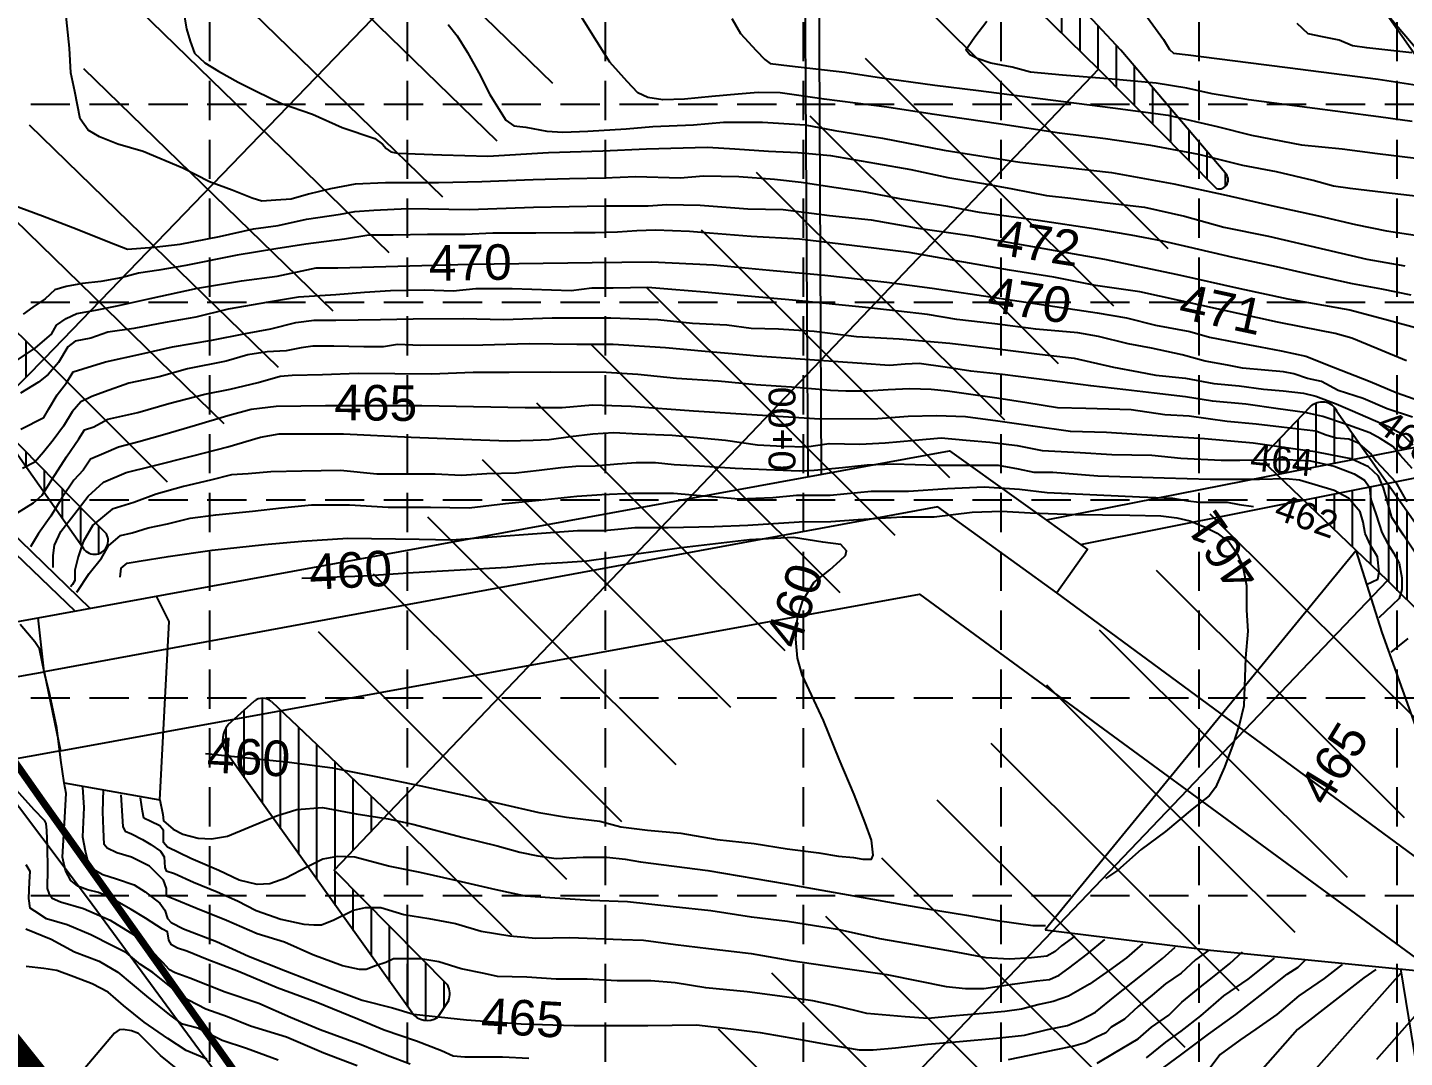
# Model space of a CAD drawing. Header units: inches. Extents: x 12501 to 13956, y 5211 to 6121.
# Drawn here: x 13071.5 to 13229.4, y 5397.7 to 5515.8 of the extents above; entities that cross this region are included whole.
import ezdxf

# ---------------------------------------------------------------- set-up
doc = ezdxf.new("R2010")
doc.units = ezdxf.units.IN
doc.header["$MEASUREMENT"] = 0
for name, pattern in [('DASHED', [0.75, 0.5, -0.25]), ('HIDDEN', [0.375, 0.25, -0.125]), ('PHANTOM2', [1.25, 0.625, -0.125, 0.125, -0.125, 0.125, -0.125])]:
    doc.linetypes.add(name, pattern=pattern)
for name, color, linetype in [('Curb', 250, 'Continuous'), ('EC', 43, 'Continuous'), ('GRID', 254, 'HIDDEN'), ('Hatch', 250, 'Continuous'), ('Misc', 250, 'Continuous'), ('Parking', 250, 'Continuous'), ('PropertyLine', 250, 'Continuous'), ('SILT FENCE', 200, 'Continuous'), ('Storm', 5, 'Continuous'), ('Structure', 7, 'Continuous')]:
    doc.layers.add(name, color=color, linetype=linetype)
doc.styles.get("Standard").update_dxf_attribs({"font": 'ARIAL.TTF', "height": 25})
pattern_1 = [(90, (12087.9871, 5196.31), (-2.0833333, 4e-16), [])]

msp = doc.modelspace()

# ---------------------------------------------------------------- hatches: boundary and pattern name
at = {"layer": 'Hatch'}
h = msp.add_hatch(dxfattribs=at)
h.set_pattern_fill('ANSI31', scale=16.666667, angle=45, style=0)
h.set_pattern_definition(pattern_1)
h.paths.add_polyline_path([(13189.33, 5521.3), (13183.91, 5526.52, 0.73088), (13180.57, 5524.52), (13194.26, 5511.06), (13207.8, 5497.37, 0.691088), (13208.97, 5498.93), (13196.84, 5513.22)])
h = msp.add_hatch(dxfattribs=at)
h.set_pattern_fill('ANSI31', scale=16.666667, angle=45, style=0)
h.set_pattern_definition(pattern_1)
h.paths.add_polyline_path([(13067.09, 5471.44), (13078.01, 5455.91, 0.951112), (13080.39, 5457.92)])
h.paths.add_polyline_path([(13060.14, 5490.74, 0.246114), (13058.37, 5490.98), (13056.28, 5489.27, 0.197059), (13056.1, 5486.66), (13067.09, 5471.44), (13073.39, 5477.85)])
h = msp.add_hatch(dxfattribs=at)
h.set_pattern_fill('ANSI31', scale=16.666667, angle=45, style=0)
h.set_pattern_definition(pattern_1)
h.paths.add_polyline_path([(13227.42, 5463.55), (13217.77, 5461.63), (13227.4, 5452.42), (13240.79, 5439.16, 0.776446), (13243.06, 5441.32)])
h.paths.add_polyline_path([(13225.26, 5466.63), (13221.22, 5472.38, 0.420333), (13218.6, 5472.35), (13213.58, 5467.11, 0.353341), (13213.79, 5465.44), (13214.72, 5464.55)])
h = msp.add_hatch(dxfattribs=at)
h.set_pattern_fill('ANSI31', scale=16.666667, angle=45, style=0)
h.set_pattern_definition(pattern_1)
h.paths.add_polyline_path([(13100.55, 5437.49), (13095.3, 5436.53, 0.032251), (13095, 5436.34), (13094.48, 5435.88, 0.301888), (13094.13, 5432.86), (13115.56, 5402.81, 0.389686), (13118.47, 5402.28), (13119.76, 5404.22, 0.199609), (13119.66, 5406), (13106.65, 5419.18), (13112.91, 5425.75)])
h = msp.add_hatch(dxfattribs=at)
h.set_pattern_fill('ANSI31', scale=16.666667, angle=45, style=0)
h.set_pattern_definition(pattern_1)
h.paths.add_polyline_path([(13097.45, 5438.59), (13095.17, 5436.51), (13100.55, 5437.49), (13099.46, 5438.53, 0.34282)])

# ---------------------------------------------------------------- linework, layer by layer
at = {"layer": 'Curb', "color": 7, "const_width": 0.833}
msp.add_lwpolyline([(13001.56, 5528.09), (13035.18, 5481.18), (13072.96, 5427.42), (13106.35, 5380.43), (13110.68, 5375.06), (13113.61, 5372.8), (13162.84, 5343.66, 0.298683), (13185.1, 5344.69), (13240.22, 5401.48)], format="xyb", dxfattribs=at)
at = {"layer": 'EC', "color": 31}
for points, elevation in [([(13089.2, 5518.63), (13089.71, 5515.67), (13090.12, 5514.28), (13090.61, 5512.89), (13091.79, 5511.78), (13093.39, 5510.81), (13095.61, 5509.56), (13097.69, 5508.52), (13100.61, 5507.13), (13104.15, 5505.88), (13107.56, 5504.35), (13111.31, 5503.1), (13112.17, 5502.46), (13112.59, 5501.97), (13113.14, 5501.56), (13113.91, 5501.42), (13118.98, 5501.21), (13124.26, 5501.07), (13131.2, 5501.49), (13137.45, 5501.7), (13142.45, 5501.9), (13149.43, 5502.11), (13152.56, 5501.9), (13156.45, 5501.63), (13159.78, 5501.49), (13163.53, 5501.14), (13168.81, 5500.24), (13172.77, 5499.54), (13176.99, 5498.63), (13181.09, 5497.93), (13184.42, 5497.31), (13188.31, 5496.55), (13191.09, 5496.27), (13194.98, 5495.78), (13199.56, 5495.23), (13204.15, 5494.18), (13208.66, 5492.93), (13213.77, 5491.89), (13220.3, 5490.36), (13225.03, 5489.25), (13229.4, 5488.48)], 39.5), ([(13230.94, 5496.45), (13226.95, 5496.91), (13223.12, 5497.37), (13221.23, 5497.64), (13218.87, 5498.29), (13214.68, 5499.27), (13210.82, 5499.99), (13205.76, 5501.25), (13200.26, 5502.29), (13195.09, 5503.08), (13189.79, 5503.73), (13182.81, 5504.78), (13175.22, 5505.89), (13169.99, 5506.68), (13162.83, 5507.6), (13157.79, 5508.32), (13155.24, 5508.39), (13152.95, 5508.19), (13149.94, 5507.93), (13146.8, 5507.6), (13144.31, 5507.54), (13142.61, 5507.8), (13141.46, 5508.33), (13140.22, 5509.64), (13138.25, 5511.87), (13136.09, 5515.27), (13134.26, 5518.21)], 39.67), ([(13230.12, 5485.15), (13226.75, 5485.84), (13223.38, 5486.45), (13218.36, 5487.56), (13214.68, 5488.4), (13209.7, 5489.47), (13204.64, 5490.62), (13201.65, 5491.31), (13198.02, 5492.01), (13193.96, 5492.7), (13187.37, 5493.7), (13180.62, 5494.62), (13176.99, 5495.32), (13171.7, 5496.16), (13167.56, 5496.93), (13164.19, 5497.46), (13160.2, 5498.07), (13157.11, 5498.39), (13153.05, 5498.69), (13148.98, 5498.77), (13146.3, 5498.54), (13141.24, 5498.69), (13137.64, 5498.54), (13133.61, 5498.46), (13129.47, 5498.38), (13123.57, 5498.15), (13118.59, 5498), (13115.45, 5498), (13112.53, 5498), (13109.06, 5497.85), (13106.22, 5497.31), (13103.69, 5496.7), (13101.7, 5496.16), (13099.94, 5496.01), (13098.33, 5495.93), (13097.25, 5496.24), (13094.95, 5497.16), (13092.35, 5498.15), (13089.28, 5499.69), (13084.72, 5501.61), (13081.81, 5502.45), (13079.74, 5503.29), (13078.43, 5504.06), (13077.51, 5505.36), (13076.9, 5508.5), (13076.44, 5510.65), (13076.29, 5513.48), (13075.83, 5517.85)], 39.42), ([(13152.23, 5516.86), (13153.21, 5515.16), (13155.04, 5513.19), (13156.02, 5512.15), (13156.61, 5511.69), (13158.83, 5511.43), (13165.18, 5510.71), (13168.91, 5510.12), (13175.52, 5509.2), (13180.5, 5508.62), (13187.6, 5507.67), (13195.91, 5506.63), (13202.26, 5505.78), (13207.89, 5504.47), (13211.82, 5503.49), (13217.56, 5502.36), (13222.2, 5501.9), (13226.26, 5501.38), (13230.65, 5500.85)], 39.75), ([(13230.25, 5505.05), (13226.38, 5505.58), (13218.2, 5506.64), (13211.5, 5507.55), (13207.3, 5508.21), (13204.42, 5508.87), (13200.87, 5509.46), (13195.85, 5509.92), (13190.15, 5510.38), (13186.47, 5510.71), (13184.37, 5511.3), (13181.94, 5511.76), (13180.37, 5512.28), (13179.51, 5512.68), (13179.05, 5513.27), (13179.32, 5513.66), (13180.1, 5514.78), (13181.48, 5516.55)], 39.83), ([(13199.89, 5516.98), (13201.73, 5514.45), (13202.42, 5513.32), (13202.86, 5512.87), (13204.57, 5512.68), (13211.45, 5511.8), (13215.94, 5511.23), (13226.33, 5509.89), (13231.82, 5509.06)], 39.92), ([(13119.7, 5516.19), (13120.74, 5514.88), (13121.92, 5512.98), (13123.23, 5510.63), (13124.48, 5508.14), (13125.65, 5506.25), (13126.31, 5505.2), (13127.22, 5504.55), (13128.6, 5504.42), (13131.02, 5503.96), (13132.85, 5503.83), (13135.71, 5503.94), (13140.1, 5504.2), (13143.17, 5504.46), (13147.82, 5504.66), (13151.29, 5504.99), (13155.74, 5504.99), (13160.64, 5504.66), (13164.06, 5504), (13169.5, 5503.15), (13176.56, 5501.77), (13185.24, 5500.39), (13195.78, 5499.21), (13202.91, 5497.9), (13208.9, 5496.59), (13214.4, 5495.35), (13219.5, 5494.23), (13223.76, 5493.25), (13227.29, 5492.53), (13231.09, 5491.94)], 39.58), ([(13230.21, 5512.91), (13225.04, 5513.49), (13223.4, 5513.73), (13221.87, 5514.38), (13219.97, 5514.75), (13218.3, 5515.11), (13217.06, 5516.28)], 40), ([(13069.68, 5495.55), (13073.21, 5494.23), (13077.18, 5492.69), (13080.86, 5491.22), (13082.92, 5490.41), (13086.01, 5490.63), (13088.98, 5490.98), (13093.47, 5491.86), (13097.37, 5492.74), (13100.23, 5493.11), (13103.47, 5493.84), (13107.37, 5494.43), (13108.99, 5494.73), (13111.19, 5494.87), (13115.09, 5495.09), (13122.15, 5494.95), (13129.49, 5495.24), (13137.65, 5495.39), (13142.65, 5495.39), (13144.79, 5495.53), (13148.61, 5495.46), (13154.06, 5495.02), (13158.13, 5494.94), (13163.43, 5494.28), (13168.21, 5493.76), (13173.58, 5492.81), (13179.76, 5491.92), (13194.95, 5489.28), (13203.34, 5487.51), (13210.47, 5485.89), (13215.99, 5484.72), (13223.11, 5483.45), (13227.52, 5482.28), (13231.05, 5481.32)], 39.33), ([(13229.59, 5477.62), (13226.2, 5479.02), (13223.31, 5480.21), (13221.4, 5480.72), (13217.72, 5481.46), (13214.78, 5482.05), (13199.01, 5485.52), (13193.93, 5486.26), (13189.15, 5487.21), (13184.08, 5488.02), (13177.95, 5489.06), (13172.58, 5490.02), (13167.26, 5490.68), (13159.98, 5491.56), (13154.44, 5491.86), (13149.66, 5492.23), (13147.38, 5492.45), (13143.48, 5492.6), (13141.35, 5492.52), (13139.14, 5492.37), (13136.57, 5492.3), (13134.11, 5492.3), (13129.77, 5492.23), (13124.84, 5492.23), (13121.67, 5492.08), (13117.33, 5492.08), (13113.41, 5492.01), (13110.61, 5492.01), (13107.82, 5491.56), (13103.4, 5490.98), (13099.95, 5490.46), (13095.53, 5489.73), (13089.63, 5488.54), (13086.54, 5488.02), (13084.18, 5487.65), (13082.2, 5487.14), (13079.89, 5486.7), (13077.76, 5486.48), (13075.92, 5486.11), (13074.6, 5485.74), (13073.49, 5484.71), (13072.1, 5483.76), (13070.99, 5482.95)], 39.25), ([(13067.4, 5475.78), (13072.37, 5479.09), (13074.23, 5480.67), (13074.78, 5481.71), (13075.89, 5482.47), (13077.13, 5483.02), (13079.27, 5483.43), (13081.75, 5483.92), (13085.52, 5484.76), (13090.97, 5485.93), (13096.01, 5486.76), (13100.08, 5487.31), (13104.56, 5488.27), (13107.05, 5488.27), (13122.2, 5488.69), (13136.2, 5488.89), (13143.02, 5488.96), (13150.12, 5488.61), (13156.54, 5487.99), (13162.89, 5487.44), (13170, 5486.61), (13175.21, 5485.92), (13180.32, 5485.16), (13194.12, 5483.09), (13197.5, 5482.54), (13200.81, 5481.71), (13204.73, 5480.95), (13207.01, 5480.33), (13210.18, 5479.71), (13212.8, 5479.22), (13215.22, 5478.74), (13218.05, 5478.12), (13221.22, 5476.88), (13225.43, 5475.22), (13228.42, 5473.97), (13231.11, 5473)], 39.17), ([(13230.27, 5471.14), (13227.37, 5472.1), (13224.61, 5473.28), (13221.76, 5474.19), (13219.83, 5475.23), (13218.24, 5475.57), (13216.66, 5476.13), (13215.48, 5476.33), (13213.34, 5476.54), (13210.79, 5476.75), (13209.07, 5477.09), (13206.51, 5477.57), (13203.87, 5478.31), (13200.35, 5479.07), (13197.66, 5479.55), (13194.26, 5480.4), (13191.92, 5480.82), (13187.09, 5481.23), (13182.4, 5481.85), (13178.03, 5482.35), (13174.65, 5482.9), (13171.34, 5483.31), (13167.54, 5483.73), (13159.17, 5484.56), (13154.48, 5484.97), (13149.08, 5485.46), (13145.35, 5485.8), (13142.59, 5486.01), (13138.64, 5485.92), (13136.16, 5485.92), (13133.81, 5485.65), (13127.05, 5485.86), (13122.89, 5485.86), (13120.26, 5485.59), (13117.02, 5485.72), (13113.09, 5485.65), (13110.12, 5485.45), (13106.81, 5485.17), (13104.39, 5485.03), (13102.53, 5484.9), (13099.12, 5484.34), (13094.49, 5483.51), (13090.77, 5482.62), (13087.25, 5482), (13083.66, 5481.31), (13080.69, 5480.89), (13078.73, 5480.19), (13076.94, 5479.84), (13076.11, 5479.22), (13075.01, 5477.43), (13073.83, 5476.05), (13072.73, 5475.15), (13070.66, 5473.91)], 39.08), ([(13070.71, 5469.77), (13073.36, 5471.1), (13073.9, 5472.1), (13074.89, 5473.69), (13075.96, 5475.08), (13076.69, 5476.35), (13077.82, 5476.68), (13080.41, 5477.47), (13084.59, 5478.4), (13088.11, 5479.2), (13092.59, 5479.96), (13096.45, 5480.75), (13099.37, 5481.28), (13102.23, 5482.01), (13104.35, 5482.28), (13106.81, 5482.28), (13111.96, 5482.34), (13115.68, 5482.41), (13121.46, 5482.47), (13126.04, 5482.34), (13131.62, 5482.54), (13138.37, 5482.54), (13143.76, 5482.34), (13147.74, 5481.94), (13151.66, 5481.74), (13154.45, 5481.34), (13157.58, 5481.27), (13161.69, 5481.01), (13166.54, 5480.41), (13171.43, 5480.14), (13177.21, 5479.61), (13182.39, 5479.02), (13187.51, 5478.35), (13191.49, 5477.89), (13196, 5476.88), (13198.85, 5476.35), (13200.85, 5475.95), (13204.24, 5475.62), (13207.49, 5475.02), (13210.41, 5474.75), (13213.2, 5474.35), (13215.46, 5474.15), (13217.79, 5473.89), (13219.18, 5473.56), (13221.54, 5472.68), (13223.4, 5471.88), (13227.52, 5470.09), (13229.05, 5469.23), (13230.31, 5467.96)], 39), ([(13230.24, 5465.24), (13228.91, 5466.76), (13228.04, 5467.76), (13226.58, 5468.69), (13225.39, 5469.35), (13222.93, 5470.22), (13220.01, 5471.21), (13217.95, 5471.68), (13214.87, 5472.1), (13211.15, 5472.63), (13207.36, 5472.96), (13204.24, 5473.49), (13200.65, 5473.89), (13197.4, 5474.29), (13193.41, 5474.75), (13188.66, 5475.36), (13183.28, 5476.02), (13179.62, 5476.42), (13176.7, 5476.88), (13173.71, 5477.28), (13172.12, 5477.22), (13170.32, 5477.08), (13167.13, 5477.28), (13159.52, 5477.82), (13155.14, 5478.15), (13152.28, 5478.42), (13149.16, 5478.68), (13144.64, 5479.08), (13138.63, 5479.48), (13134.45, 5479.48), (13129, 5479.55), (13123.68, 5479.41), (13116.54, 5479.35), (13113.89, 5479.48), (13112.29, 5479.21), (13110.03, 5479.21), (13106.58, 5479.28), (13104.19, 5479.28), (13102.86, 5479.08), (13101.13, 5478.75), (13098.94, 5478.62), (13096.75, 5478.28), (13094.25, 5477.55), (13089.8, 5476.69), (13086.55, 5475.76), (13083.09, 5475.03), (13080.3, 5474.03), (13078.84, 5473.5), (13077.58, 5472.9), (13076.58, 5471.77), (13075.59, 5470.11), (13074.43, 5468.5), (13073.3, 5467.11), (13072.3, 5465.98), (13070.91, 5465.25)], 38.92), ([(13070.24, 5460.14), (13072.16, 5461.33), (13073.16, 5462.2), (13074.29, 5464.05), (13075.95, 5466.58), (13077.35, 5468.64), (13078.01, 5469.7), (13079.07, 5470.03), (13080.67, 5470.9), (13084.12, 5471.69), (13087.68, 5472.71), (13091.79, 5473.78), (13094.72, 5474.37), (13097.91, 5475.1), (13100.43, 5475.83), (13101.83, 5475.97), (13105.28, 5476.03), (13109.4, 5476.17), (13117.81, 5476.1), (13122.59, 5476.3), (13126.71, 5476.3), (13131.43, 5476.36), (13137.81, 5476.3), (13141.44, 5476.09), (13145.89, 5475.63), (13150.67, 5475.3), (13154.99, 5474.9), (13159.64, 5474.57), (13163.56, 5474.24), (13165.29, 5474.17), (13167.81, 5474.17), (13170.14, 5474.3), (13172.64, 5474.43), (13175.1, 5474.36), (13176.96, 5474.16), (13179.62, 5473.77), (13182.61, 5473.37), (13186.07, 5472.84), (13189.59, 5472.24), (13192.84, 5472.17), (13198.02, 5472.04), (13201.88, 5471.44), (13204.67, 5471.31), (13209.02, 5470.7), (13212.34, 5470.37), (13215.26, 5470.04), (13217.86, 5469.71), (13219.18, 5469.58), (13220.38, 5469.11), (13221.51, 5468.78), (13222.97, 5468.65), (13223.97, 5468.25), (13225.53, 5466.89), (13226.12, 5466.1), (13228.32, 5463.71), (13229.64, 5461.45)], 38.83), ([(13230.64, 5455.54), (13229.25, 5457.6), (13227.92, 5459.65), (13227.36, 5461.59), (13226.96, 5463.05), (13226.36, 5464.38), (13225.23, 5465.44), (13223.24, 5466.37), (13222.44, 5466.51), (13219.12, 5467.18), (13216.59, 5467.51), (13212.01, 5468.17), (13206.43, 5468.64), (13201.58, 5468.97), (13195.2, 5469.37), (13191.08, 5469.5), (13186.76, 5470.1), (13182.74, 5470.7), (13179.02, 5471.17), (13175.7, 5471.3), (13172.44, 5471.23), (13168.99, 5470.97), (13162.32, 5470.9), (13155.14, 5471.37), (13147.84, 5471.83), (13140.7, 5472.37), (13136.25, 5472.5), (13132.79, 5472.23), (13128.54, 5472.23), (13116.68, 5472.43), (13105.65, 5472.43), (13099.97, 5472.36), (13097.12, 5472.03), (13094.46, 5471.29), (13090.74, 5470.17), (13087.22, 5469.17), (13084.23, 5468.31), (13081.9, 5467.71), (13080.24, 5466.98), (13078.71, 5466.31), (13077.85, 5465.05), (13076.79, 5463.92), (13075.46, 5461.93), (13074.15, 5459.78), (13072.75, 5457.79), (13071.82, 5456.26)], 38.75), ([(13074.43, 5453.89), (13074.43, 5455.29), (13074.58, 5456.47), (13075.31, 5458.02), (13076.79, 5459.94), (13078.41, 5462.07), (13080.18, 5463.7), (13082.77, 5464.8), (13085.72, 5465.54), (13090.44, 5466.72), (13094.43, 5467.75), (13098.19, 5468.86), (13100.33, 5469.23), (13103.21, 5469.23), (13107.71, 5469.23), (13115.46, 5468.86), (13122.43, 5468.57), (13126.56, 5468.42), (13129.44, 5468.49), (13131.29, 5468.57), (13133.72, 5468.94), (13136.3, 5469.23), (13138.66, 5469.38), (13141.54, 5469.23), (13145.38, 5469.08), (13151.5, 5468.49), (13155.19, 5467.97), (13158.06, 5467.82), (13160.79, 5467.75), (13163.38, 5468.12), (13166.92, 5468.04), (13169.8, 5468.19), (13173.27, 5468.49), (13176.22, 5468.78), (13179.1, 5468.49), (13181.83, 5468.27), (13184.93, 5467.9), (13187.8, 5467.31), (13192.19, 5467.09), (13195.81, 5466.87), (13200.38, 5466.79), (13203.7, 5466.43), (13208.35, 5466.2), (13210.49, 5466.2), (13215.92, 5466.27), (13218.57, 5466.12), (13221.3, 5465.53), (13223.59, 5464.65), (13224.77, 5463.91), (13225.36, 5463.1), (13225.51, 5461.7), (13226.1, 5459.93), (13226.76, 5457.93), (13227.43, 5456.61), (13228.09, 5455.57), (13228.76, 5454.39), (13229.05, 5452.7), (13229.05, 5451.37), (13228.76, 5450.34), (13227.95, 5449.6), (13226.4, 5448.12)], 38.67), ([(13224.99, 5451.96), (13226.32, 5452.55), (13226.47, 5453.36), (13226.25, 5455.13), (13225.51, 5456.38), (13224.85, 5457.79), (13224.62, 5459.11), (13224.26, 5460.29), (13222.93, 5461.84), (13221.3, 5462.73), (13217.32, 5463.91), (13215.77, 5464.06), (13212.74, 5463.98), (13207.06, 5463.98), (13201.82, 5464.13), (13194.19, 5464.36), (13189.02, 5464.8), (13186.88, 5464.8), (13185.11, 5465.17), (13182.82, 5465.61), (13179.72, 5465.61), (13175.74, 5465.61), (13170.76, 5465.76), (13167.73, 5465.62), (13164.93, 5465.32), (13161.68, 5465.03), (13159.98, 5464.95), (13156.22, 5465.1), (13152.61, 5465.25), (13148.51, 5465.54), (13145.63, 5465.69), (13143.49, 5465.91), (13141.28, 5465.91), (13139.14, 5465.77), (13136.56, 5465.54), (13134.34, 5465.47), (13132.64, 5465.32), (13130.13, 5465.03), (13127.48, 5464.73), (13124.13, 5464.66), (13121.25, 5464.44), (13118.23, 5464.59), (13114.68, 5464.59), (13111.51, 5464.59), (13107.35, 5465.03), (13102.92, 5464.96), (13099.38, 5464.88), (13096.79, 5464.66), (13094.88, 5464.51), (13092.44, 5463.92), (13089.34, 5463.19), (13086.24, 5462.3), (13083.66, 5461.34), (13081.19, 5460.6), (13080.31, 5459.86), (13078.98, 5458.75), (13077.87, 5456.83), (13077.28, 5455.14), (13076.91, 5453.59), (13076.91, 5452.41), (13076.62, 5451.96), (13076.39, 5451.67)], 38.58), ([(13077.13, 5451.08), (13078.53, 5453.22), (13079.94, 5454.99), (13080.75, 5456.39), (13082.15, 5457.57), (13083.48, 5457.87), (13085.32, 5458.46), (13087.54, 5458.9), (13090.12, 5459.56), (13093.07, 5459.93), (13097.28, 5460.37), (13100.6, 5460.74), (13104.03, 5461.1), (13108.38, 5461.1), (13112.81, 5460.81), (13117.68, 5460.81), (13122.1, 5460.74), (13126.27, 5461.26), (13130.11, 5461.62), (13134.47, 5462.07), (13137.34, 5462.29), (13140.89, 5462.44), (13145.53, 5462.44), (13153.02, 5461.77), (13156.93, 5461.92), (13159.66, 5462.21), (13163.5, 5462.21), (13168.22, 5462.65), (13172.5, 5462.65), (13176.96, 5462.95), (13181.17, 5463.17), (13185.23, 5462.88), (13188.4, 5462.51), (13198.98, 5461.99), (13202.74, 5461.84), (13204.51, 5461.55), (13205.84, 5461.4), (13207.91, 5461.4), (13209.01, 5461.4), (13210.42, 5461.11), (13212.04, 5460.88)], 38.5), ([(13082.11, 5452.81), (13082.23, 5453.84), (13082.89, 5454.38), (13084.28, 5454.62), (13087.6, 5455.16), (13092.66, 5455.89), (13098.63, 5456.55), (13102.91, 5456.91), (13108.22, 5457.27), (13116.39, 5457.16), (13120.13, 5457.09), (13134.52, 5458.16), (13137.59, 5458.15), (13141.09, 5458.48), (13144.93, 5458.48), (13150.19, 5458.61), (13154.08, 5458.74), (13159.96, 5459.13), (13163.6, 5459.19), (13166.72, 5459.39), (13171.78, 5459.71), (13175.42, 5459.71), (13179.77, 5460.23), (13183.15, 5460.36), (13186.42, 5460.17), (13191.61, 5459.97), (13197.85, 5459.91), (13201.42, 5459.84), (13203.24, 5459.58), (13204.75, 5459.25), (13206.51, 5458.54), (13207.87, 5457.82), (13209.24, 5456.79), (13210.21, 5455.42), (13210.86, 5453.8), (13211.25, 5451.85), (13211.25, 5449), (13211.38, 5446.59), (13211.12, 5443.54), (13210.92, 5438.02), (13210.4, 5435.82), (13209.69, 5433.55), (13208.72, 5431.01), (13207.68, 5428.68), (13206.96, 5427.73), (13205.01, 5426.17), (13201.96, 5423.64), (13199.16, 5421.56), (13196.44, 5419.16), (13195.06, 5418.24)], 38.42), ([(13091.89, 5432.57), (13101.47, 5431.57), (13106.44, 5430.94), (13111.41, 5429.95), (13116.56, 5428.86), (13121.99, 5427.69), (13125.78, 5426.78), (13130.12, 5425.79), (13133.29, 5425.25), (13137.08, 5424.8), (13139.51, 5424.15), (13142.58, 5423.79), (13146.38, 5423.43), (13150.54, 5422.71), (13154.79, 5422.26), (13158.58, 5421.62), (13162.2, 5421.17), (13164.46, 5420.81), (13166.18, 5420.63), (13167.26, 5420.45), (13168.26, 5420.45), (13168.44, 5420.9), (13168.26, 5422.62), (13167.53, 5424.6), (13166.27, 5427.86), (13164.55, 5431.92), (13162.74, 5436.35), (13160.3, 5441.59), (13159.75, 5443.52), (13159.57, 5445.68), (13159.75, 5448.12), (13160.39, 5450.11), (13161.65, 5452.19), (13163.46, 5453.64), (13164.64, 5454.72), (13165.27, 5455.26), (13165.36, 5455.8), (13164.73, 5456.53), (13162.65, 5456.8), (13159.3, 5457.34), (13154.24, 5457.07), (13146.47, 5456.17), (13135.6, 5454.63), (13132.8, 5454.45), (13130.18, 5454.27), (13126.47, 5453.91), (13115.69, 5453.29), (13109.99, 5452.92), (13102.94, 5452.65)], 38.33), ([(13128.97, 5397.6), (13125.92, 5397.73), (13123.52, 5397.73), (13121.6, 5397.73), (13120.27, 5397.86), (13118.94, 5398.46), (13116.08, 5399.59), (13112.36, 5400.85), (13109.35, 5402.12), (13104.56, 5404.05), (13100.11, 5405.71), (13095.66, 5407.57), (13092.07, 5408.96), (13089.73, 5409.91), (13088.67, 5410.24), (13088, 5410.64), (13087.67, 5411.17), (13087.54, 5412.1), (13086.94, 5412.43), (13085.01, 5413.7), (13083.35, 5414.69), (13080.88, 5416.09), (13079.62, 5416.62), (13078.36, 5416.95), (13077.23, 5417.35), (13076.43, 5418.02), (13075.83, 5419.15), (13075.5, 5420.67), (13075.7, 5424.59), (13075.9, 5427.98), (13075.69, 5429.2), (13075.29, 5431.81), (13074.83, 5435.53), (13074.03, 5439.31), (13073.43, 5441.77), (13072.83, 5444.56), (13072.3, 5445.36), (13070.64, 5447.35)], 38.83), ([(13227.85, 5444.18), (13229.78, 5445.77)], 38.75), ([(13070.18, 5428.42), (13072.18, 5426.13), (13073.38, 5424.94), (13073.58, 5424.54), (13073.64, 5423.74), (13073.71, 5421.88), (13073.78, 5419.36), (13073.71, 5417.1), (13073.91, 5416.57), (13074.31, 5415.97), (13075.24, 5415.57), (13077.89, 5414.78), (13080.95, 5413.45), (13084.23, 5411.42), (13086.95, 5408.63), (13087.68, 5407.84), (13088.41, 5407.44), (13090.07, 5406.84), (13094.12, 5405.25), (13097.98, 5403.92), (13101.63, 5402.33), (13105.02, 5400.93), (13109.74, 5399.2), (13112.7, 5397.98), (13115.36, 5396.98)], 38.92), ([(13077.77, 5428.69), (13077.93, 5426.37), (13077.77, 5423.01), (13078.09, 5421.41), (13078.49, 5419.73), (13078.97, 5419.33), (13080.09, 5418.69), (13081.69, 5418.21), (13083.69, 5417.49), (13084.97, 5416.69), (13086.65, 5415.41), (13087.21, 5414.61), (13087.53, 5413.65), (13087.93, 5413.17), (13089.37, 5412.45), (13093.14, 5411.01), (13096.82, 5409.33), (13101.06, 5407.65), (13106.18, 5405.65), (13109.86, 5404.29), (13113.34, 5403.39), (13115.74, 5402.67), (13121.82, 5402.03), (13128.06, 5401.55), (13134.14, 5401.39), (13142.59, 5401.39), (13148.19, 5401.47), (13152.11, 5400.99), (13155.48, 5400.59), (13159.88, 5399.79), (13163.48, 5399.15), (13166.84, 5398.59), (13168.44, 5398.59), (13171, 5398.83), (13174.65, 5399.22), (13178.33, 5399.54), (13182.57, 5399.94), (13185.77, 5400.26), (13188.41, 5400.9), (13190.73, 5401.38), (13192.25, 5402.02), (13193.93, 5402.9), (13196.18, 5404.74), (13199.14, 5407.06), (13201.63, 5409.07), (13203.07, 5410.35)], 38.75), ([(13199.31, 5410.75), (13197.47, 5409.15), (13195.55, 5407.71), (13193.23, 5406.11), (13190.83, 5404.75), (13189.07, 5404.11), (13187.47, 5403.79), (13185.46, 5403.23), (13183.54, 5402.99), (13181.06, 5402.75), (13177.46, 5402.43), (13174.74, 5402.19), (13172.1, 5402.35), (13167.7, 5402.75), (13164.14, 5403.63), (13161.5, 5404.19), (13157.74, 5404.75), (13153.98, 5405.23), (13149.25, 5405.71), (13145.73, 5406.27), (13142.93, 5406.51), (13139.09, 5406.51), (13135.65, 5406.67), (13132.09, 5406.69), (13128.73, 5406.93), (13125.37, 5407.01), (13123.85, 5407.33), (13121.2, 5407.89), (13118.64, 5408.69), (13116.56, 5409.01), (13114.16, 5409.01), (13113.44, 5409.01), (13112.56, 5408.61), (13111.36, 5408.21), (13110.32, 5407.81), (13109.52, 5407.81), (13107.6, 5408.21), (13104.2, 5409.49), (13100.92, 5410.93), (13097.8, 5411.89), (13094.28, 5413.41), (13090.76, 5414.85), (13088.35, 5415.81), (13087.39, 5416.21), (13087.39, 5417.09), (13087.07, 5418.05), (13086.43, 5418.69), (13085.47, 5419.65), (13083.39, 5420.69), (13081.71, 5421.17), (13080.59, 5421.73), (13080.27, 5422.13), (13080.19, 5423.89), (13080.11, 5425.89), (13080.19, 5428.45)], 38.67), ([(13082.18, 5427.83), (13082.34, 5425.43), (13082.42, 5424.15), (13082.66, 5423.67), (13083.38, 5423.35), (13084.66, 5422.71), (13085.62, 5422.15), (13086.74, 5421.35), (13087.14, 5420.71), (13087.22, 5419.51), (13087.38, 5419.11), (13088.34, 5418.79), (13090.5, 5417.83), (13093.22, 5416.71), (13095.54, 5415.67), (13097.7, 5414.55), (13100.53, 5413.56), (13103.17, 5413), (13104.29, 5412.92), (13105.17, 5412.92), (13106.61, 5413.48), (13108.85, 5414.6), (13110.21, 5414.92), (13111.97, 5414.92), (13114.61, 5414.12), (13117.49, 5413.64), (13120.53, 5413.08), (13123.5, 5412.2), (13126.78, 5411.64), (13129.74, 5411.4), (13133.66, 5411.48), (13139.62, 5411.23), (13142.1, 5411.15), (13145.78, 5410.67), (13149.55, 5410.19), (13154.43, 5409.63), (13158.99, 5408.83), (13165.51, 5407.86), (13169.99, 5407.22), (13173.59, 5406.5), (13176.79, 5405.86), (13179.03, 5405.62), (13181.11, 5405.62), (13184.4, 5406.1), (13187.2, 5406.5), (13188.64, 5406.66), (13189.76, 5407.14), (13190.88, 5407.94), (13192.99, 5409.55), (13194.99, 5411.23)], 38.58), ([(13191.55, 5411.63), (13190.03, 5410.51), (13189.31, 5409.87), (13188.35, 5409.31), (13186.59, 5409.15), (13184.03, 5408.99), (13181.39, 5409.15), (13177.55, 5409.87), (13173.39, 5410.59), (13169.2, 5411.31), (13164.56, 5412.35), (13158.63, 5413.31), (13154.47, 5413.79), (13149.83, 5414.51), (13145.51, 5414.99), (13140.27, 5415.56), (13136.02, 5415.72), (13131.94, 5415.96), (13128.58, 5416.2), (13125.22, 5416.92), (13120.74, 5417.96), (13116.5, 5418.92), (13112.86, 5419.64), (13109.02, 5420.68), (13107.02, 5420.76), (13105.34, 5420.44), (13103.57, 5419.56), (13101.09, 5418.28), (13099.25, 5417.64), (13097.81, 5417.56), (13095.73, 5418.04), (13093.41, 5419.16), (13090.21, 5420.52), (13087.53, 5421.81), (13087.05, 5422.37), (13087.05, 5423.73), (13086.65, 5424.29), (13085.61, 5424.77), (13084.81, 5425.17), (13084.65, 5425.97), (13084.41, 5427.49)], 38.5), ([(13086.65, 5427.25), (13086.97, 5425.57), (13087.05, 5424.85), (13088.17, 5423.89), (13089.29, 5423.33), (13091.05, 5422.85), (13092.57, 5422.77), (13094.41, 5423.09), (13096.9, 5424.13), (13100.02, 5425.41), (13102.34, 5426.13), (13105.3, 5426.37), (13109.14, 5425.65), (13112.82, 5425.09), (13115.66, 5424.45), (13121.42, 5422.93), (13125.34, 5421.97), (13127.91, 5421.25), (13129.99, 5420.85), (13132.07, 5420.53), (13135.19, 5420.69), (13137.91, 5420.69), (13139.99, 5420.45), (13141.75, 5420.13), (13149.48, 5419.16), (13158.45, 5417.64), (13165.57, 5416.36), (13171.81, 5415.24), (13174.65, 5414.76), (13179.13, 5414.04), (13182.65, 5413.4), (13186.73, 5412.84), (13188.18, 5412.84)], 38.42), ([(13109.27, 5396.76), (13105.44, 5398.2), (13101.16, 5400.02), (13097.05, 5401.3), (13094.41, 5402.36), (13091.9, 5403.24), (13089.92, 5404.29), (13087.99, 5405.75), (13085.83, 5407.45), (13084.44, 5408.37), (13082.82, 5409.69), (13081.2, 5410.53), (13078.73, 5411.77), (13076.03, 5412.93), (13073.64, 5413.62), (13072.32, 5414.47), (13071.78, 5414.85), (13071.63, 5415.93), (13071.71, 5417.86), (13071.78, 5419.02), (13071.32, 5419.79)], 39), ([(13071.28, 5412.46), (13074.2, 5411.27), (13076.85, 5409.81), (13079.7, 5408.75), (13081.83, 5407.49), (13085.11, 5404.73), (13087.76, 5402.61), (13089.09, 5401.62), (13091.01, 5401.09), (13093.8, 5399.69), (13096.59, 5398.77), (13100.23, 5397.44)], 39.08), ([(13206.94, 5410.02), (13205.41, 5408.89), (13203.75, 5407.36), (13201.95, 5406.16), (13200.43, 5404.84), (13198.83, 5403.57), (13197.24, 5402.11), (13195.71, 5401.18), (13195.11, 5400.52), (13194.05, 5400.05), (13192.78, 5399.39), (13191.46, 5398.99), (13189.2, 5398.53), (13186.34, 5397.93), (13183.92, 5397.45)], 38.83), ([(13194.11, 5397.06), (13196.1, 5398.25), (13198.83, 5399.85), (13200.35, 5401.18), (13202.35, 5402.57), (13203.81, 5404.04), (13205.94, 5405.77), (13207.53, 5407.03), (13209.33, 5408.49), (13210.79, 5409.82)], 38.92), ([(13214.4, 5409.09), (13211.38, 5406.7), (13208.62, 5404.76), (13205.97, 5402.49), (13203.71, 5400.73), (13201.95, 5399.48), (13199.75, 5397.65)], 39), ([(13092.02, 5397.53), (13089.67, 5398.52), (13087.58, 5399.88), (13084.86, 5401.76), (13082.49, 5403.66), (13080.71, 5405.18), (13078.88, 5406.17), (13076.79, 5406.95), (13074.85, 5407.69), (13073.34, 5407.9), (13071.3, 5408.16)], 39.17), ([(13201.23, 5396.17), (13203.69, 5397.96), (13206.9, 5400.37), (13210.02, 5402.63), (13213.14, 5405.08), (13215.92, 5407.27), (13217.18, 5408.06), (13217.98, 5408.86)], 39.08), ([(13222.2, 5408.37), (13220.16, 5406.75), (13217.24, 5404.77), (13214.73, 5402.63), (13212.32, 5400.95), (13210.48, 5399.68), (13208.23, 5398.06), (13206.82, 5396.18)], 39.17), ([(13226.09, 5407.81), (13224.69, 5406.86), (13217.11, 5400.9), (13208.02, 5390.65)], 39.25), ([(13218, 5395.05), (13228.93, 5407.37)], 39.33), ([(13226.19, 5397.53), (13230.56, 5402.44)], 39.42), ([(13088.7, 5396.31), (13086.71, 5397.94), (13084.18, 5400.44), (13083.38, 5400.76), (13082.44, 5400.91), (13081.97, 5400.87), (13081.46, 5400.51), (13076.82, 5395.01)], 39.25)]:
    msp.add_lwpolyline(points, dxfattribs=dict(at, elevation=elevation))
at = {"layer": 'GRID', "color": 252, "linetype": 'HIDDEN', "ltscale": 18}
for p, q in [((13092.33, 6096.96), (13092.33, 5302.72)), ((13115.02, 6096.96), (13115.02, 5302.72)), ((13137.71, 6096.96), (13137.71, 5302.72)), ((13160.4, 6096.96), (13160.4, 5302.72)), ((13183.09, 6096.96), (13183.09, 5302.72)), ((13205.78, 6096.96), (13205.78, 5302.72)), ((13228.47, 6096.96), (13228.47, 5302.72)), ((12525.09, 5507.03), (13931.84, 5507.03)), ((12525.09, 5484.34), (13931.84, 5484.34)), ((12525.09, 5461.65), (13931.84, 5461.65)), ((12525.09, 5438.96), (13931.84, 5438.96)), ((12525.09, 5416.27), (13931.84, 5416.27))]:
    msp.add_line(p, q, dxfattribs=at)
at = {"layer": 'Misc', "color": 7, "linetype": 'DASHED', "ltscale": 100}
msp.add_lwpolyline([(12995.92, 5526.97), (13018.03, 5496.86), (13038.36, 5470.15), (13051.11, 5452.74), (13062.27, 5437.35), (13078.45, 5415.85), (13098.77, 5388.26), (13120.41, 5360.26), (13137.51, 5337.36), (13189.95, 5341.85), (13206.09, 5343.14), (13217.7, 5354.56), (13230.82, 5365.51), (13242.76, 5376.28), (13256.81, 5389.08), (13272.35, 5400.48), (13284.51, 5409.32), (13307.32, 5423.23), (13326.48, 5433.14), (13341.12, 5440.68), (13362.8, 5450.31)], dxfattribs=at)
at = {"layer": 'Misc', "color": 7}
msp.add_lwpolyline([(13227.11, 5517.65), (13242.02, 5496.45)], dxfattribs=at)
at = {"layer": 'Parking', "color": 7}
for p, q in [((13202.27, 5490.43), (13173.8, 5518.83)), ((13196.03, 5483.88), (13167.55, 5512.29)), ((13194.26, 5511.06), (13112.91, 5425.75)), ((13189.7, 5477.25), (13161.23, 5505.65)), ((13183.54, 5470.79), (13155.07, 5499.19)), ((13177.24, 5464.18), (13148.77, 5492.59)), ((13170.94, 5457.58), (13142.47, 5485.98)), ((13164.66, 5450.99), (13136.18, 5479.39)), ((13158.34, 5444.36), (13129.86, 5472.76)), ((13152.11, 5437.83), (13123.64, 5466.24)), ((13145.85, 5431.26), (13117.37, 5459.67)), ((13207.05, 5460.06), (13235.49, 5431.69)), ((13200.87, 5453.59), (13229.31, 5425.22)), ((13139.61, 5424.73), (13111.14, 5453.13)), ((13227.4, 5452.42), (13158.46, 5380.23)), ((13133.32, 5418.13), (13104.85, 5446.53)), ((13194.35, 5446.76), (13222.79, 5418.39)), ((13188.33, 5440.46), (13216.78, 5412.09)), ((13181.92, 5433.74), (13210.36, 5405.38)), ((13175.72, 5427.26), (13204.17, 5398.89)), ((13112.91, 5425.75), (13126.95, 5411.76)), ((13169.39, 5420.62), (13197.83, 5392.25)), ((13162.98, 5413.91), (13191.42, 5385.54)), ((13156.79, 5407.43), (13185.23, 5379.06)), ((13150.65, 5401), (13179.09, 5372.63))]:
    msp.add_line(p, q, dxfattribs=at)
for points in [[(13148.52, 5555.72), (13073.39, 5477.85)], [(13131.7, 5509.42), (13103.12, 5537.22)], [(13125.33, 5502.81), (13096.75, 5530.61)], [(13119.11, 5496.37), (13090.54, 5524.17)], [(13112.94, 5489.97), (13084.37, 5517.77)], [(13106.52, 5483.31), (13077.94, 5511.11)], [(13100.27, 5476.84), (13071.7, 5504.64)], [(13094.03, 5470.37), (13065.46, 5498.17)], [(13073.39, 5477.85), (13087.48, 5463.71)]]:
    msp.add_lwpolyline(points, dxfattribs=at)
at = {"layer": 'PropertyLine', "color": 7, "linetype": 'PHANTOM2', "ltscale": 150}
msp.add_lwpolyline([(13293.85, 5421.27), (13281.81, 5441.59), (13270.15, 5460.47), (13259.89, 5475.06), (13253.39, 5484.81), (13235.27, 5507.99), (13220.69, 5525.25), (13210.93, 5536.58), (13205.9, 5541.64), (13188.84, 5557.64), (13179.39, 5567.18), (13163.3, 5584.05), (13148.77, 5600.26), (13133.29, 5618.45), (13115.5, 5641.11), (13104.6, 5656.31), (13099.49, 5663.37)], dxfattribs=at)
at = {"layer": 'SILT FENCE', "const_width": 3.75}
msp.add_lwpolyline([(13001.82, 5526.29), (12997.31, 5519.25), (12995.9, 5515.65), (12995.64, 5508.73), (12999.36, 5501.03), (13065.82, 5403.16), (13095.52, 5366.06), (13099.06, 5360.19), (13102.09, 5356.43), (13134.86, 5320.28), (13149.85, 5335.61), (13152.1, 5337.35), (13169.22, 5332), (13180.7, 5333.01), (13196.41, 5340.25), (13203.25, 5348.5), (13227.02, 5372.85), (13248.86, 5392.16), (13263.09, 5404.47), (13280.31, 5415.37), (13282.05, 5419.47)], dxfattribs=at)
at = {"layer": 'Storm', "color": 5}
for points in [[(13159.49, 5687.78), (13160.5, 5541.09), (13160.96, 5464.31)], [(13162.5, 5464.6), (13162.08, 5554.6), (13161.36, 5685.36)], [(13078.66, 5449.21), (13030.96, 5495.5), (13010.46, 5515.67), (13009.06, 5514.04), (13032.69, 5491.39), (13076.95, 5448.89)], [(13192.2, 5456.54), (13331.35, 5484.25), (13329.35, 5487.14), (13188.29, 5459.34)], [(13073.39, 5441.93), (13075.24, 5432.87), (13173.75, 5450.85), (13232.35, 5407.87), (13237.3, 5415.78), (13189.51, 5451.01), (13175.84, 5460.86), (13073.39, 5441.93), (13072.69, 5448.11), (13177.19, 5467.29), (13193, 5455.96), (13189.51, 5451.01)], [(13237.3, 5415.78), (13237.01, 5417.98), (13226.8, 5446.46), (13223.83, 5455.84), (13188.16, 5412.36)], [(12974.52, 5430.53), (13023.39, 5439.17), (13072.69, 5448.11)], [(12975.34, 5424.51), (13073.39, 5441.93)], [(13075.24, 5432.87), (13030.44, 5424.76), (12976.73, 5414.47)], [(13188.16, 5412.36), (13207.12, 5410.01), (13231.04, 5407.66), (13232.35, 5407.87)], [(13228.9, 5407.87), (13237.84, 5353.08), (13219.29, 5346.53), (13216.99, 5349.93)]]:
    msp.add_lwpolyline(points, dxfattribs=at)
at = {"layer": 'Storm', "color": 5, "elevation": 38.83}
msp.add_lwpolyline([(13075.69, 5429.2), (13086.65, 5427.25), (13087.72, 5447.69), (13086.25, 5450.6)], dxfattribs=at)
at = {"layer": 'Structure', "color": 7}
for points in [[(13180.57, 5524.52), (13194.26, 5511.06), (13207.8, 5497.37)], [(13196.84, 5513.22), (13189.33, 5521.3)], [(13208.78, 5499.15), (13196.84, 5513.22)], [(13073.39, 5477.85), (13060.57, 5490.32)], [(13073.39, 5477.85), (13067.09, 5471.44), (13056.1, 5486.66)], [(13067.09, 5471.44), (13077.76, 5456.26)], [(13080.39, 5457.92), (13067.09, 5471.44)], [(13094.48, 5435.88), (13097.45, 5438.59)], [(13099.46, 5438.53), (13112.91, 5425.75)], [(13115.56, 5402.81), (13094.13, 5432.86)], [(13112.91, 5425.75), (13106.65, 5419.18), (13119.66, 5406)], [(13119.76, 5404.22), (13118.47, 5402.28)]]:
    msp.add_lwpolyline(points, dxfattribs=at)
msp.add_lwpolyline([(13227.4, 5452.42), (13213.79, 5465.44, -0.353341), (13213.58, 5467.11), (13218.6, 5472.35, -0.52583), (13221.58, 5471.87), (13243.06, 5441.32, -0.776446), (13240.79, 5439.16), (13227.4, 5452.42)], format="xyb", dxfattribs=at)
for centre, radius, start, end in [((13208.09, 5498.37), 1.05, 253.6997, 48.3649), ((13079.15, 5456.98), 1.56, 207.1547, 37.3612), ((13098.41, 5437.27), 1.63, 50.3862, 126.0772), ((13096.58, 5434.1), 2.74, 139.7425, 206.9363), ((13117.57, 5404.98), 2.32, 340.8939, 26.0474), ((13117.31, 5404.13), 2.19, 216.9352, 302.0959)]:
    msp.add_arc(centre, radius, start, end, dxfattribs=at)

# ---------------------------------------------------------------- texts
at = {"layer": 'EC', "color": 31}
for s, height, rotation, p in [('472', 4.083, 351.1833, (13182.38, 5489.84)), ('470', 4.083, 0.7954, (13117.51, 5486.78)), ('470', 4.083, 351.1833, (13181.36, 5483.3)), ('471', 4.083, 347.8335, (13203.29, 5482.53)), ('465', 4.083, 359.3016, (13106.63, 5470.81)), ('0+00', 3.083, 90, (13159.53, 5464.93)), ('468', 3.083, 322.5729, (13225.89, 5469.84)), ('464', 3.083, 354.348, (13211.57, 5465.05)), ('462', 3.083, 340.6485, (13214.24, 5459.55)), ('461', 4.083, 124.6521, (13212.98, 5452.96)), ('460', 4.083, 2.8612, (13103.87, 5451.34)), ('460', 4.083, 72.2483, (13159.9, 5444.41)), ('465', 4.083, 58.6323, (13220.47, 5426.31)), ('460', 4.083, 356.7309, (13091.97, 5430.43)), ('465', 4.083, 356.7309, (13123.38, 5400.5))]:
    msp.add_text(s, height=height, rotation=rotation, dxfattribs=at).set_placement(p)

doc.saveas('drawing.dxf')
